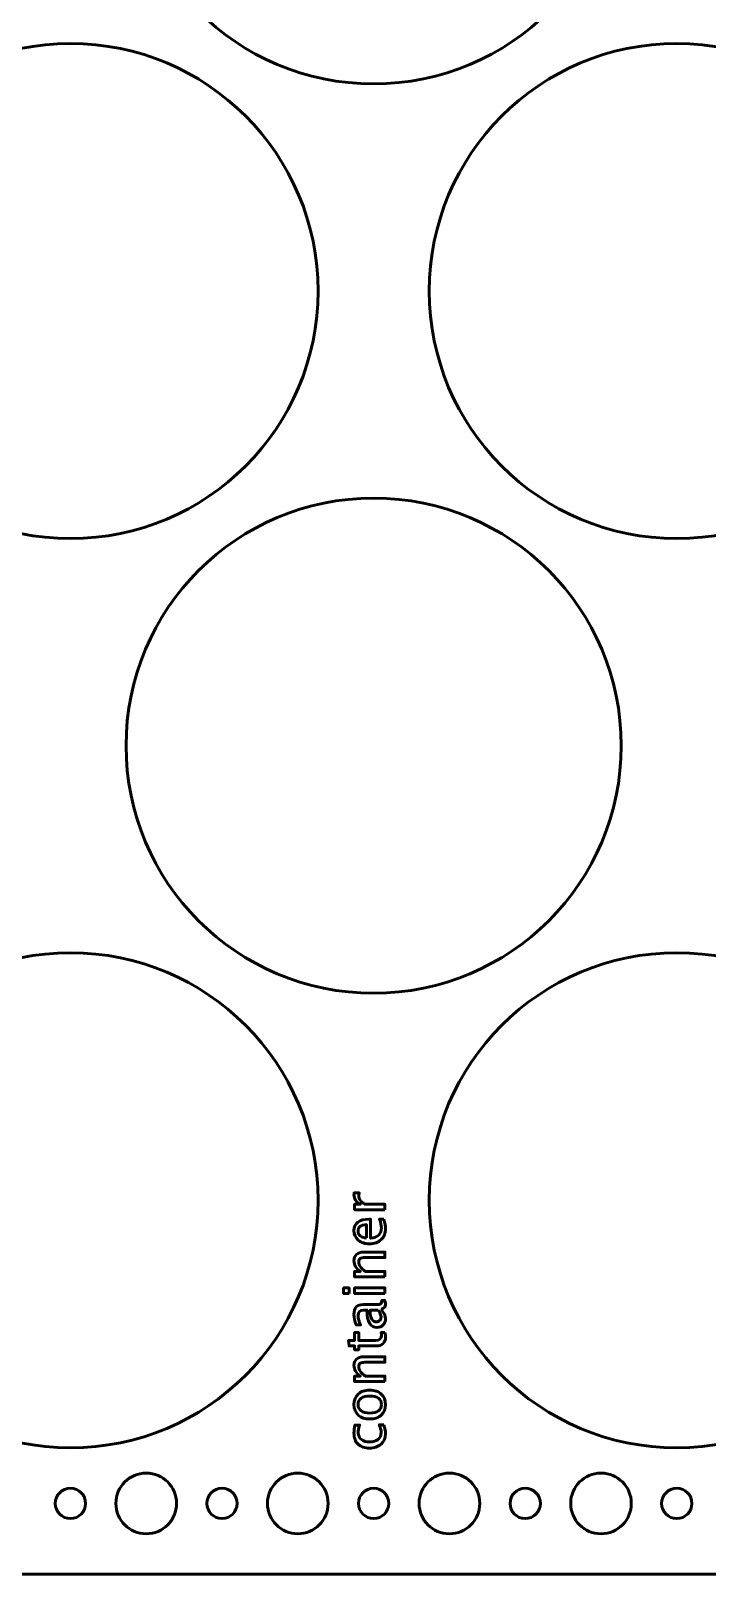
# Model space of a CAD drawing. Header units: centimetres. Extents: x -42.5 to 44.4, y -43.5 to 43.2.
# Drawn here: x 5.61 to 12.3, y -43.45 to -28.18 of the extents above; entities that cross this region are included whole.
import ezdxf

# ---------------------------------------------------------------- set-up
doc = ezdxf.new("R2010")
doc.units = ezdxf.units.CM
doc.header["$MEASUREMENT"] = 0
doc.layers.add('Layer 1', color=7, linetype='Continuous')

msp = doc.modelspace()

# ---------------------------------------------------------------- linework, layer by layer
at = {"layer": 'Layer 1', "lineweight": 53}
for centre, major_axis in [((9, -26.25), (0, 2.45)), ((6, -30.75), (0, 2.45)), ((12, -30.75), (0, 2.45)), ((9, -35.25), (0, 2.45)), ((6, -39.75), (0, 2.45)), ((12, -39.75), (0, 2.45)), ((6.75001, -42.75001), (0, 0.30001)), ((8.25001, -42.75001), (0, 0.30001)), ((9.75001, -42.75001), (0, 0.30001)), ((11.25001, -42.75001), (0, 0.30001)), ((6, -42.75), (0, 0.15)), ((7.5, -42.75), (0, 0.15)), ((9, -42.75), (0, 0.15)), ((10.5, -42.75), (0, 0.15)), ((12, -42.75), (0, 0.15))]:
    msp.add_ellipse(centre, major_axis=major_axis, ratio=1, dxfattribs=at)
msp.add_open_spline([(0.05, -42.95), (0.05, -42.95), (0.05, -14.05), (0.05, -14.05), (0.05, -14.05), (0.05, -13.77386), (0.27386, -13.55), (0.55, -13.55), (0.55, -13.55), (0.55, -13.55), (20.45, -13.55), (20.45, -13.55), (20.45, -13.55), (20.72614, -13.55), (20.95, -13.77386), (20.95, -14.05), (20.95, -14.05), (20.95, -14.05), (20.95, -42.95), (20.95, -42.95), (20.95, -42.95), (20.95, -43.22614), (20.72614, -43.45), (20.45, -43.45), (20.45, -43.45), (20.45, -43.45), (0.55, -43.45), (0.55, -43.45), (0.55, -43.45), (0.27386, -43.45), (0.05, -43.22614), (0.05, -42.95)], degree=3, knots=[0, 0, 0, 0, 0.11111111, 0.11111111, 0.11111111, 0.11111111, 0.22222222, 0.22222222, 0.22222222, 0.22222222, 0.33333333, 0.33333333, 0.33333333, 0.33333333, 0.44444444, 0.44444444, 0.44444444, 0.44444444, 0.55555556, 0.55555556, 0.55555556, 0.55555556, 0.66666667, 0.66666667, 0.66666667, 0.66666667, 0.77777778, 0.77777778, 0.77777778, 0.77777778, 1, 1, 1, 1], dxfattribs=at)
at = {"layer": 'Layer 1', "color": 5, "lineweight": 53}
for points, knots in [([(9.11117, -39.84292), (9.11117, -39.84292), (8.81202, -39.84292), (8.81202, -39.84292), (8.81202, -39.84292), (8.81202, -39.84292), (8.81202, -39.78874), (8.81202, -39.78874), (8.81202, -39.78874), (8.81202, -39.78874), (8.86855, -39.78874), (8.86855, -39.78874), (8.86855, -39.78874), (8.82669, -39.76719), (8.80581, -39.73596), (8.80581, -39.69495), (8.80581, -39.69495), (8.80581, -39.6894), (8.80628, -39.68356), (8.80722, -39.67754), (8.80722, -39.67754), (8.80722, -39.67754), (8.85792, -39.67754), (8.85792, -39.67754), (8.85792, -39.67754), (8.85482, -39.68695), (8.85322, -39.69523), (8.85322, -39.70238), (8.85322, -39.70238), (8.85322, -39.73681), (8.87354, -39.7656), (8.91427, -39.78874), (8.91427, -39.78874), (8.91427, -39.78874), (9.11117, -39.78874), (9.11117, -39.78874), (9.11117, -39.78874), (9.11117, -39.78874), (9.11117, -39.84292), (9.11117, -39.84292)], [0, 0, 0, 0, 0.09090909, 0.09090909, 0.09090909, 0.09090909, 0.18181818, 0.18181818, 0.18181818, 0.18181818, 0.27272727, 0.27272727, 0.27272727, 0.27272727, 0.36363636, 0.36363636, 0.36363636, 0.36363636, 0.45454545, 0.45454545, 0.45454545, 0.45454545, 0.54545455, 0.54545455, 0.54545455, 0.54545455, 0.63636364, 0.63636364, 0.63636364, 0.63636364, 0.72727273, 0.72727273, 0.72727273, 0.72727273, 0.81818182, 0.81818182, 0.81818182, 0.81818182, 1, 1, 1, 1]), ([(9.10157, -39.93785), (9.11249, -39.97425), (9.11794, -40.00539), (9.11794, -40.03136), (9.11794, -40.03136), (9.11794, -40.07566), (9.10327, -40.11169), (9.07401, -40.13945), (9.07401, -40.13945), (9.04475, -40.1672), (9.00684, -40.18112), (8.96018, -40.18112), (8.96018, -40.18112), (8.91493, -40.18112), (8.87777, -40.16889), (8.84871, -40.14434), (8.84871, -40.14434), (8.81973, -40.11978), (8.80524, -40.08836), (8.80524, -40.05008), (8.80524, -40.05008), (8.80524, -40.01386), (8.81813, -39.98582), (8.84391, -39.96607), (8.84391, -39.96607), (8.86968, -39.94631), (8.90618, -39.93644), (8.9535, -39.93644), (8.9535, -39.93644), (8.9535, -39.93644), (8.97006, -39.93672), (8.97006, -39.93672), (8.97006, -39.93672), (8.97006, -39.93672), (8.97006, -40.12581), (8.97006, -40.12581), (8.97006, -40.12581), (9.04156, -40.1179), (9.0773, -40.083), (9.0773, -40.0212), (9.0773, -40.0212), (9.0773, -39.99852), (9.07091, -39.97077), (9.05811, -39.93785), (9.05811, -39.93785), (9.05811, -39.93785), (9.10157, -39.93785), (9.10157, -39.93785)], [0, 0, 0, 0, 0.07692308, 0.07692308, 0.07692308, 0.07692308, 0.15384615, 0.15384615, 0.15384615, 0.15384615, 0.23076923, 0.23076923, 0.23076923, 0.23076923, 0.30769231, 0.30769231, 0.30769231, 0.30769231, 0.38461538, 0.38461538, 0.38461538, 0.38461538, 0.46153846, 0.46153846, 0.46153846, 0.46153846, 0.53846154, 0.53846154, 0.53846154, 0.53846154, 0.61538462, 0.61538462, 0.61538462, 0.61538462, 0.69230769, 0.69230769, 0.69230769, 0.69230769, 0.76923077, 0.76923077, 0.76923077, 0.76923077, 0.84615385, 0.84615385, 0.84615385, 0.84615385, 1, 1, 1, 1]), ([(8.92942, -40.12298), (8.92942, -40.12298), (8.92942, -39.9909), (8.92942, -39.9909), (8.92942, -39.9909), (8.87373, -39.9909), (8.84588, -40.01169), (8.84588, -40.05318), (8.84588, -40.05318), (8.84588, -40.09495), (8.87373, -40.11819), (8.92942, -40.12298)], [0, 0, 0, 0, 0.25, 0.25, 0.25, 0.25, 0.5, 0.5, 0.5, 0.5, 1, 1, 1, 1]), ([(9.11117, -40.50774), (9.11117, -40.50774), (8.81202, -40.50774), (8.81202, -40.50774), (8.81202, -40.50774), (8.81202, -40.50774), (8.81202, -40.45356), (8.81202, -40.45356), (8.81202, -40.45356), (8.81202, -40.45356), (8.86855, -40.45356), (8.86855, -40.45356), (8.86855, -40.45356), (8.82669, -40.42487), (8.80581, -40.38968), (8.80581, -40.3481), (8.80581, -40.3481), (8.80581, -40.32195), (8.81399, -40.30116), (8.83046, -40.28582), (8.83046, -40.28582), (8.84682, -40.27049), (8.86893, -40.26278), (8.89659, -40.26278), (8.89659, -40.26278), (8.89659, -40.26278), (9.11117, -40.26278), (9.11117, -40.26278), (9.11117, -40.26278), (9.11117, -40.26278), (9.11117, -40.31696), (9.11117, -40.31696), (9.11117, -40.31696), (9.11117, -40.31696), (8.91427, -40.31696), (8.91427, -40.31696), (8.91427, -40.31696), (8.89207, -40.31696), (8.87627, -40.32026), (8.86686, -40.32675), (8.86686, -40.32675), (8.85736, -40.33333), (8.85266, -40.34415), (8.85266, -40.3593), (8.85266, -40.3593), (8.85266, -40.3926), (8.87439, -40.42402), (8.91785, -40.45356), (8.91785, -40.45356), (8.91785, -40.45356), (9.11117, -40.45356), (9.11117, -40.45356), (9.11117, -40.45356), (9.11117, -40.45356), (9.11117, -40.50774), (9.11117, -40.50774)], [0, 0, 0, 0, 0.06666667, 0.06666667, 0.06666667, 0.06666667, 0.13333333, 0.13333333, 0.13333333, 0.13333333, 0.2, 0.2, 0.2, 0.2, 0.26666667, 0.26666667, 0.26666667, 0.26666667, 0.33333333, 0.33333333, 0.33333333, 0.33333333, 0.4, 0.4, 0.4, 0.4, 0.46666667, 0.46666667, 0.46666667, 0.46666667, 0.53333333, 0.53333333, 0.53333333, 0.53333333, 0.6, 0.6, 0.6, 0.6, 0.66666667, 0.66666667, 0.66666667, 0.66666667, 0.73333333, 0.73333333, 0.73333333, 0.73333333, 0.8, 0.8, 0.8, 0.8, 0.86666667, 0.86666667, 0.86666667, 0.86666667, 1, 1, 1, 1]), ([(8.75727, -40.67086), (8.75727, -40.67086), (8.70308, -40.67086), (8.70308, -40.67086), (8.70308, -40.67086), (8.70308, -40.67086), (8.70308, -40.61668), (8.70308, -40.61668), (8.70308, -40.61668), (8.70308, -40.61668), (8.75727, -40.61668), (8.75727, -40.61668), (8.75727, -40.61668), (8.75727, -40.61668), (8.75727, -40.67086), (8.75727, -40.67086)], [0, 0, 0, 0, 0.2, 0.2, 0.2, 0.2, 0.4, 0.4, 0.4, 0.4, 0.6, 0.6, 0.6, 0.6, 1, 1, 1, 1]), ([(9.11117, -40.67086), (9.11117, -40.67086), (8.81202, -40.67086), (8.81202, -40.67086), (8.81202, -40.67086), (8.81202, -40.67086), (8.81202, -40.61668), (8.81202, -40.61668), (8.81202, -40.61668), (8.81202, -40.61668), (9.11117, -40.61668), (9.11117, -40.61668), (9.11117, -40.61668), (9.11117, -40.61668), (9.11117, -40.67086), (9.11117, -40.67086)], [0, 0, 0, 0, 0.2, 0.2, 0.2, 0.2, 0.4, 0.4, 0.4, 0.4, 0.6, 0.6, 0.6, 0.6, 1, 1, 1, 1]), ([(9.07307, -40.82834), (9.10299, -40.86089), (9.11794, -40.89221), (9.11794, -40.92232), (9.11794, -40.92232), (9.11794, -40.94706), (9.11023, -40.96766), (9.09471, -40.98393), (9.09471, -40.98393), (9.07919, -41.0003), (9.05962, -41.00849), (9.03601, -41.00849), (9.03601, -41.00849), (9.00336, -41.00849), (8.97824, -40.99475), (8.96075, -40.96728), (8.96075, -40.96728), (8.94325, -40.93981), (8.9345, -40.9004), (8.9345, -40.84903), (8.9345, -40.84903), (8.9345, -40.84903), (8.9345, -40.83633), (8.9345, -40.83633), (8.9345, -40.83633), (8.9345, -40.83633), (8.89847, -40.83633), (8.89847, -40.83633), (8.89847, -40.83633), (8.86376, -40.83633), (8.84645, -40.8544), (8.84645, -40.89061), (8.84645, -40.89061), (8.84645, -40.91865), (8.85529, -40.94932), (8.87298, -40.98252), (8.87298, -40.98252), (8.87298, -40.98252), (8.82839, -40.98252), (8.82839, -40.98252), (8.82839, -40.98252), (8.81333, -40.94602), (8.80581, -40.91159), (8.80581, -40.87933), (8.80581, -40.87933), (8.80581, -40.84612), (8.81333, -40.82156), (8.82848, -40.80585), (8.82848, -40.80585), (8.84363, -40.79005), (8.86696, -40.78215), (8.89847, -40.78215), (8.89847, -40.78215), (8.89847, -40.78215), (9.03365, -40.78215), (9.03365, -40.78215), (9.03365, -40.78215), (9.0646, -40.78215), (9.08013, -40.77265), (9.08013, -40.75355), (9.08013, -40.75355), (9.08013, -40.7512), (9.07975, -40.74772), (9.079, -40.74311), (9.079, -40.74311), (9.079, -40.74311), (9.1091, -40.73925), (9.1091, -40.73925), (9.1091, -40.73925), (9.11503, -40.75157), (9.11794, -40.76512), (9.11794, -40.77998), (9.11794, -40.77998), (9.11794, -40.80529), (9.10299, -40.82138), (9.07307, -40.82834)], [0, 0, 0, 0, 0.05, 0.05, 0.05, 0.05, 0.1, 0.1, 0.1, 0.1, 0.15, 0.15, 0.15, 0.15, 0.2, 0.2, 0.2, 0.2, 0.25, 0.25, 0.25, 0.25, 0.3, 0.3, 0.3, 0.3, 0.35, 0.35, 0.35, 0.35, 0.4, 0.4, 0.4, 0.4, 0.45, 0.45, 0.45, 0.45, 0.5, 0.5, 0.5, 0.5, 0.55, 0.55, 0.55, 0.55, 0.6, 0.6, 0.6, 0.6, 0.65, 0.65, 0.65, 0.65, 0.7, 0.7, 0.7, 0.7, 0.75, 0.75, 0.75, 0.75, 0.8, 0.8, 0.8, 0.8, 0.85, 0.85, 0.85, 0.85, 0.9, 0.9, 0.9, 0.9, 1, 1, 1, 1]), ([(9.04353, -40.83633), (9.04353, -40.83633), (8.96667, -40.83633), (8.96667, -40.83633), (8.96667, -40.83633), (8.96667, -40.83633), (8.96611, -40.85374), (8.96611, -40.85374), (8.96611, -40.85374), (8.96611, -40.88384), (8.97166, -40.90811), (8.98276, -40.92664), (8.98276, -40.92664), (8.99395, -40.94508), (9.00872, -40.9543), (9.02716, -40.9543), (9.02716, -40.9543), (9.04005, -40.9543), (9.05096, -40.94969), (9.0599, -40.94057), (9.0599, -40.94057), (9.06884, -40.93135), (9.07335, -40.92015), (9.07335, -40.90689), (9.07335, -40.90689), (9.07335, -40.88431), (9.06338, -40.86079), (9.04353, -40.83633)], [0, 0, 0, 0, 0.125, 0.125, 0.125, 0.125, 0.25, 0.25, 0.25, 0.25, 0.375, 0.375, 0.375, 0.375, 0.5, 0.5, 0.5, 0.5, 0.625, 0.625, 0.625, 0.625, 0.75, 0.75, 0.75, 0.75, 1, 1, 1, 1]), ([(9.11108, -41.05985), (9.11569, -41.0766), (9.11794, -41.09118), (9.11794, -41.1035), (9.11794, -41.1035), (9.11794, -41.13116), (9.11004, -41.1527), (9.09424, -41.16813), (9.09424, -41.16813), (9.07843, -41.18365), (9.05651, -41.19137), (9.02839, -41.19137), (9.02839, -41.19137), (9.02839, -41.19137), (8.85266, -41.19137), (8.85266, -41.19137), (8.85266, -41.19137), (8.85266, -41.19137), (8.85266, -41.22881), (8.85266, -41.22881), (8.85266, -41.22881), (8.85266, -41.22881), (8.81202, -41.22881), (8.81202, -41.22881), (8.81202, -41.22881), (8.81202, -41.22881), (8.81202, -41.19137), (8.81202, -41.19137), (8.81202, -41.19137), (8.81202, -41.19137), (8.75792, -41.19137), (8.75792, -41.19137), (8.75792, -41.19137), (8.75792, -41.19137), (8.75275, -41.13718), (8.75275, -41.13718), (8.75275, -41.13718), (8.75275, -41.13718), (8.81202, -41.13718), (8.81202, -41.13718), (8.81202, -41.13718), (8.81202, -41.13718), (8.81202, -41.05872), (8.81202, -41.05872), (8.81202, -41.05872), (8.81202, -41.05872), (8.85266, -41.05872), (8.85266, -41.05872), (8.85266, -41.05872), (8.85266, -41.05872), (8.85266, -41.13718), (8.85266, -41.13718), (8.85266, -41.13718), (8.85266, -41.13718), (9.0186, -41.13718), (9.0186, -41.13718), (9.0186, -41.13718), (9.05774, -41.13718), (9.0773, -41.12015), (9.0773, -41.08619), (9.0773, -41.08619), (9.0773, -41.07895), (9.07608, -41.0702), (9.07373, -41.05985), (9.07373, -41.05985), (9.07373, -41.05985), (9.11108, -41.05985), (9.11108, -41.05985)], [0, 0, 0, 0, 0.05555556, 0.05555556, 0.05555556, 0.05555556, 0.11111111, 0.11111111, 0.11111111, 0.11111111, 0.16666667, 0.16666667, 0.16666667, 0.16666667, 0.22222222, 0.22222222, 0.22222222, 0.22222222, 0.27777778, 0.27777778, 0.27777778, 0.27777778, 0.33333333, 0.33333333, 0.33333333, 0.33333333, 0.38888889, 0.38888889, 0.38888889, 0.38888889, 0.44444444, 0.44444444, 0.44444444, 0.44444444, 0.5, 0.5, 0.5, 0.5, 0.55555556, 0.55555556, 0.55555556, 0.55555556, 0.61111111, 0.61111111, 0.61111111, 0.61111111, 0.66666667, 0.66666667, 0.66666667, 0.66666667, 0.72222222, 0.72222222, 0.72222222, 0.72222222, 0.77777778, 0.77777778, 0.77777778, 0.77777778, 0.83333333, 0.83333333, 0.83333333, 0.83333333, 0.88888889, 0.88888889, 0.88888889, 0.88888889, 1, 1, 1, 1]), ([(9.11117, -41.54395), (9.11117, -41.54395), (8.81202, -41.54395), (8.81202, -41.54395), (8.81202, -41.54395), (8.81202, -41.54395), (8.81202, -41.48977), (8.81202, -41.48977), (8.81202, -41.48977), (8.81202, -41.48977), (8.86855, -41.48977), (8.86855, -41.48977), (8.86855, -41.48977), (8.82669, -41.46108), (8.80581, -41.42589), (8.80581, -41.38431), (8.80581, -41.38431), (8.80581, -41.35816), (8.81399, -41.33737), (8.83046, -41.32203), (8.83046, -41.32203), (8.84682, -41.3067), (8.86893, -41.29899), (8.89659, -41.29899), (8.89659, -41.29899), (8.89659, -41.29899), (9.11117, -41.29899), (9.11117, -41.29899), (9.11117, -41.29899), (9.11117, -41.29899), (9.11117, -41.35317), (9.11117, -41.35317), (9.11117, -41.35317), (9.11117, -41.35317), (8.91427, -41.35317), (8.91427, -41.35317), (8.91427, -41.35317), (8.89207, -41.35317), (8.87627, -41.35647), (8.86686, -41.36296), (8.86686, -41.36296), (8.85736, -41.36954), (8.85266, -41.38036), (8.85266, -41.39551), (8.85266, -41.39551), (8.85266, -41.42881), (8.87439, -41.46023), (8.91785, -41.48977), (8.91785, -41.48977), (8.91785, -41.48977), (9.11117, -41.48977), (9.11117, -41.48977), (9.11117, -41.48977), (9.11117, -41.48977), (9.11117, -41.54395), (9.11117, -41.54395)], [0, 0, 0, 0, 0.06666667, 0.06666667, 0.06666667, 0.06666667, 0.13333333, 0.13333333, 0.13333333, 0.13333333, 0.2, 0.2, 0.2, 0.2, 0.26666667, 0.26666667, 0.26666667, 0.26666667, 0.33333333, 0.33333333, 0.33333333, 0.33333333, 0.4, 0.4, 0.4, 0.4, 0.46666667, 0.46666667, 0.46666667, 0.46666667, 0.53333333, 0.53333333, 0.53333333, 0.53333333, 0.6, 0.6, 0.6, 0.6, 0.66666667, 0.66666667, 0.66666667, 0.66666667, 0.73333333, 0.73333333, 0.73333333, 0.73333333, 0.8, 0.8, 0.8, 0.8, 0.86666667, 0.86666667, 0.86666667, 0.86666667, 1, 1, 1, 1]), ([(9.11794, -41.77161), (9.11794, -41.81554), (9.10393, -41.85035), (9.07589, -41.87593), (9.07589, -41.87593), (9.04786, -41.90162), (9.00976, -41.91441), (8.96169, -41.91441), (8.96169, -41.91441), (8.91371, -41.91441), (8.8757, -41.90162), (8.84776, -41.87593), (8.84776, -41.87593), (8.81982, -41.85035), (8.80581, -41.81554), (8.80581, -41.77161), (8.80581, -41.77161), (8.80581, -41.72767), (8.81982, -41.69287), (8.84776, -41.66728), (8.84776, -41.66728), (8.8757, -41.6416), (8.91371, -41.6288), (8.96169, -41.6288), (8.96169, -41.6288), (9.00976, -41.6288), (9.04786, -41.6416), (9.07589, -41.66728), (9.07589, -41.66728), (9.10393, -41.69287), (9.11794, -41.72767), (9.11794, -41.77161)], [0, 0, 0, 0, 0.11111111, 0.11111111, 0.11111111, 0.11111111, 0.22222222, 0.22222222, 0.22222222, 0.22222222, 0.33333333, 0.33333333, 0.33333333, 0.33333333, 0.44444444, 0.44444444, 0.44444444, 0.44444444, 0.55555556, 0.55555556, 0.55555556, 0.55555556, 0.66666667, 0.66666667, 0.66666667, 0.66666667, 0.77777778, 0.77777778, 0.77777778, 0.77777778, 1, 1, 1, 1]), ([(9.0773, -41.7717), (9.0773, -41.74489), (9.06724, -41.72401), (9.04701, -41.70914), (9.04701, -41.70914), (9.02688, -41.69437), (8.99838, -41.68694), (8.96169, -41.68694), (8.96169, -41.68694), (8.92509, -41.68694), (8.89668, -41.69437), (8.87655, -41.70914), (8.87655, -41.70914), (8.85651, -41.72401), (8.84645, -41.74489), (8.84645, -41.7717), (8.84645, -41.7717), (8.84645, -41.79861), (8.85651, -41.81949), (8.87655, -41.83417), (8.87655, -41.83417), (8.89668, -41.84894), (8.92509, -41.85627), (8.96169, -41.85627), (8.96169, -41.85627), (8.99838, -41.85627), (9.02688, -41.84894), (9.04701, -41.83417), (9.04701, -41.83417), (9.06724, -41.81949), (9.0773, -41.79861), (9.0773, -41.7717)], [0, 0, 0, 0, 0.11111111, 0.11111111, 0.11111111, 0.11111111, 0.22222222, 0.22222222, 0.22222222, 0.22222222, 0.33333333, 0.33333333, 0.33333333, 0.33333333, 0.44444444, 0.44444444, 0.44444444, 0.44444444, 0.55555556, 0.55555556, 0.55555556, 0.55555556, 0.66666667, 0.66666667, 0.66666667, 0.66666667, 0.77777778, 0.77777778, 0.77777778, 0.77777778, 1, 1, 1, 1]), ([(9.10214, -41.97208), (9.11268, -42.00717), (9.11794, -42.03746), (9.11794, -42.06295), (9.11794, -42.06295), (9.11794, -42.10341), (9.10299, -42.1369), (9.07316, -42.16352), (9.07316, -42.16352), (9.04325, -42.19014), (9.00553, -42.2035), (8.96009, -42.2035), (8.96009, -42.2035), (8.91155, -42.2035), (8.87363, -42.19033), (8.84654, -42.16399), (8.84654, -42.16399), (8.81935, -42.13765), (8.80581, -42.10087), (8.80581, -42.05364), (8.80581, -42.05364), (8.80581, -42.03041), (8.80901, -42.00425), (8.8154, -41.97547), (8.8154, -41.97547), (8.8154, -41.97547), (8.86112, -41.97547), (8.86112, -41.97547), (8.86112, -41.97547), (8.85209, -42.00604), (8.84758, -42.03097), (8.84758, -42.05016), (8.84758, -42.05016), (8.84758, -42.07801), (8.85802, -42.1003), (8.87881, -42.11695), (8.87881, -42.11695), (8.8996, -42.1336), (8.92735, -42.14198), (8.96197, -42.14198), (8.96197, -42.14198), (8.99555, -42.14198), (9.02265, -42.13332), (9.04344, -42.11611), (9.04344, -42.11611), (9.06413, -42.09889), (9.07448, -42.07641), (9.07448, -42.04847), (9.07448, -42.04847), (9.07448, -42.02373), (9.06808, -41.99833), (9.05529, -41.97208), (9.05529, -41.97208), (9.05529, -41.97208), (9.10214, -41.97208), (9.10214, -41.97208)], [0, 0, 0, 0, 0.06666667, 0.06666667, 0.06666667, 0.06666667, 0.13333333, 0.13333333, 0.13333333, 0.13333333, 0.2, 0.2, 0.2, 0.2, 0.26666667, 0.26666667, 0.26666667, 0.26666667, 0.33333333, 0.33333333, 0.33333333, 0.33333333, 0.4, 0.4, 0.4, 0.4, 0.46666667, 0.46666667, 0.46666667, 0.46666667, 0.53333333, 0.53333333, 0.53333333, 0.53333333, 0.6, 0.6, 0.6, 0.6, 0.66666667, 0.66666667, 0.66666667, 0.66666667, 0.73333333, 0.73333333, 0.73333333, 0.73333333, 0.8, 0.8, 0.8, 0.8, 0.86666667, 0.86666667, 0.86666667, 0.86666667, 1, 1, 1, 1])]:
    msp.add_open_spline(points, degree=3, knots=knots, dxfattribs=at)

doc.saveas('drawing.dxf')
